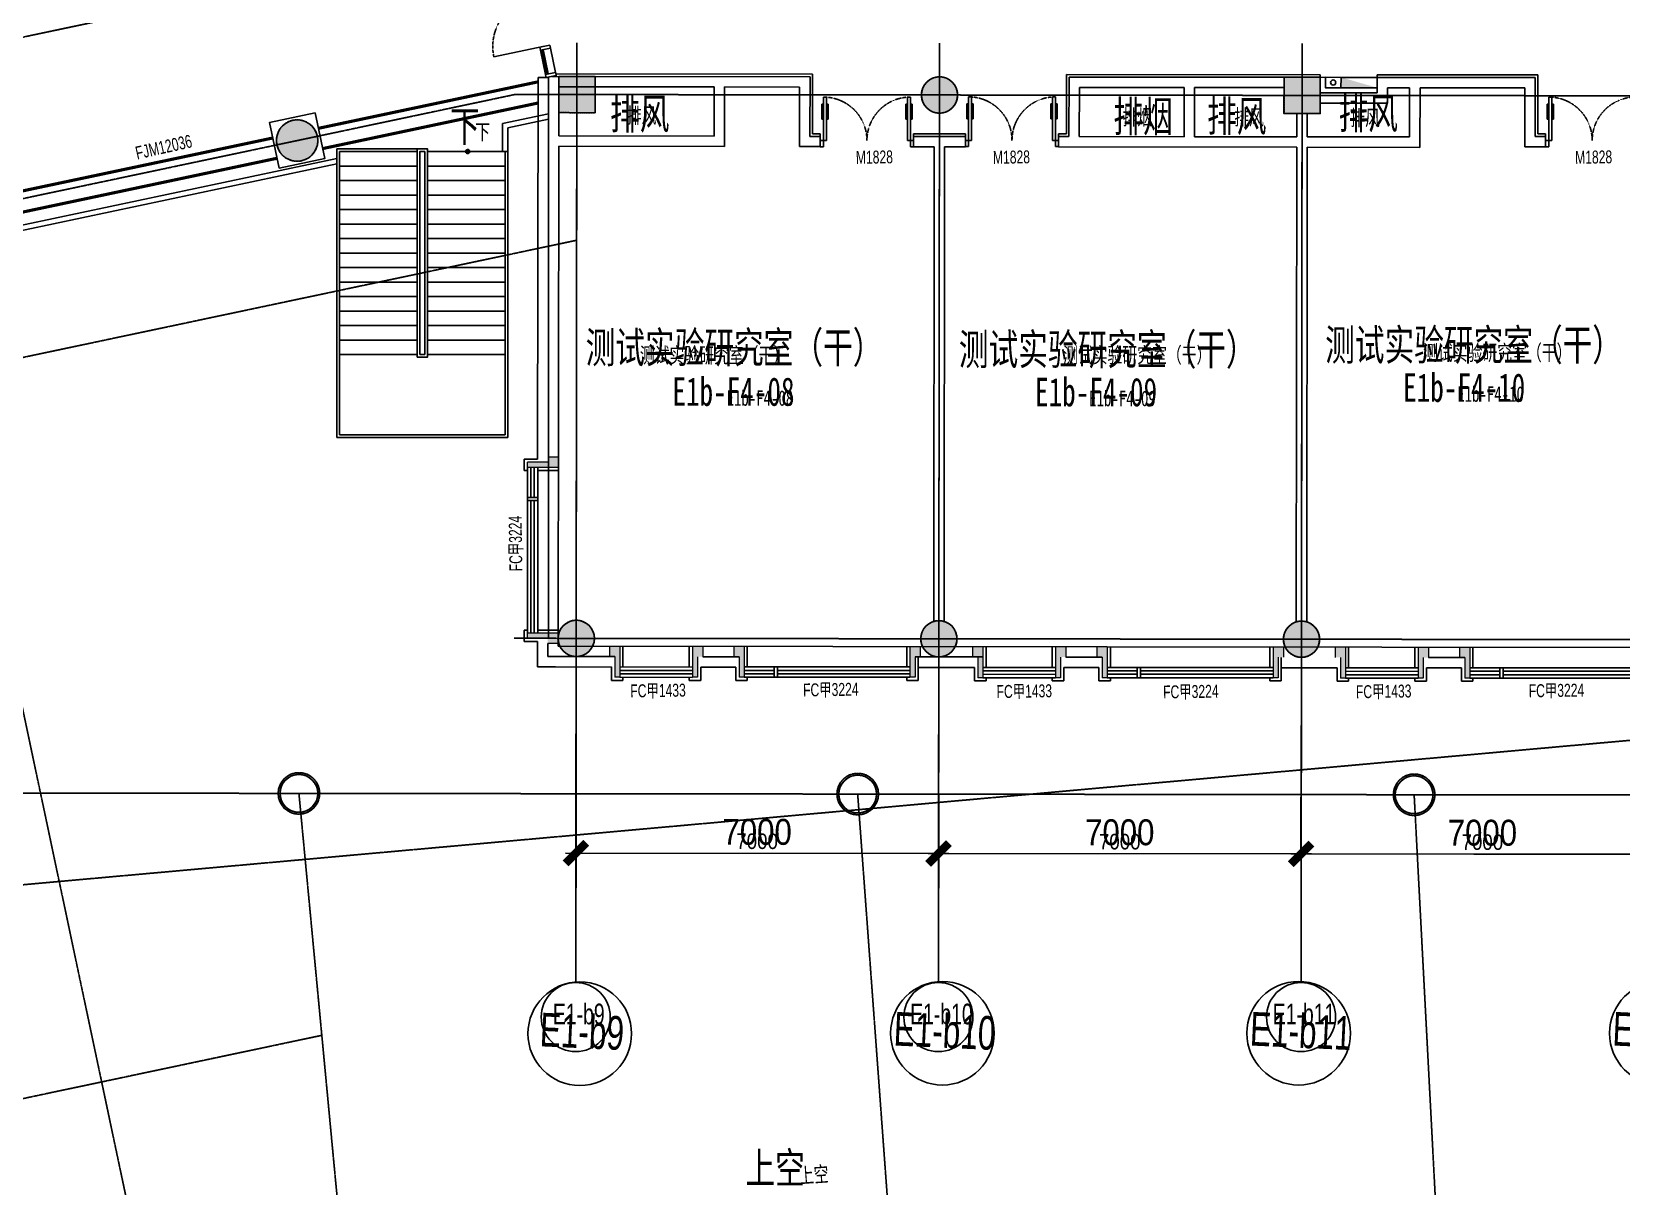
# Model space of a CAD drawing. Header units: millimetres. Extents: x 11669738 to 11859441, y -6222081 to -6069093.
# Drawn here: x 11725210 to 11755891, y -6190913 to -6168623 of the extents above; entities that cross this region are included whole.
import ezdxf
from ezdxf.enums import TextEntityAlignment as Align

# ---------------------------------------------------------------- set-up
doc = ezdxf.new("R2010")
doc.units = ezdxf.units.MM
for name, pattern in [('DASH', [0.35, 0.25, -0.1]), ('E-COLS-F4$0$HIDDEN', [0.375, 0.25, -0.125]), ('E-RG-1F$0$$0$DOTE', [2.42, 2, -0.2, 0.02, -0.2]), ('E2-RI-4F$0$DASH', [0.35, 0.25, -0.1]), ('XRE2$0$HIDDEN', [0.375, 0.25, -0.125])]:
    doc.linetypes.add(name, pattern=pattern)
for name, color, linetype in [('A—墙体', 7, 'Continuous'), ('A—文字索引', 40, 'Continuous'), ('A—楼梯、电梯、栏杆', 50, 'Continuous'), ('A—轴线、尺寸', 1, 'Continuous'), ('A—门窗', 135, 'Continuous'), ('E-COLS-F4$0$0S-COLS-HATCH', 8, 'Continuous'), ('E-COLS-F4$0$0S-COLS-I', 90, 'E-COLS-F4$0$HIDDEN'), ('E1-RI-4F$0$0P-TE-D0-A', 1, 'Continuous'), ('E1-RI-4F$0$A-STUCCO', 152, 'Continuous'), ('E1-RI-4F$0$A-SYMB-DOOR', 4, 'Continuous'), ('E1-RI-4F$0$A-SYMB-DOOR1', 4, 'Continuous'), ('E1-RI-4F$0$A-SYMB-VOID', 35, 'Continuous'), ('E1-RI-4F$0$WRV-1-01-N1$0$AUDIT_D_120618114340-341', 1, 'Continuous'), ('I—平面—填充03(灰度)', 250, 'Continuous'), ('I—平面—文字', 40, 'Continuous'), ('I—平面—文字（放大1：100）', 40, 'XRE2$0$HIDDEN'), ('I—平面—消防设施', 10, 'Continuous'), ('I—平面—装饰面层线', 192, 'Continuous'), ('I—平面—门', 22, 'Continuous'), ('I—平顶—消防设施', 10, 'Continuous'), ('轴线100', 1, 'Continuous')]:
    doc.layers.add(name, color=color, linetype=linetype)
for name, color, linetype, lineweight in [('E1-RI-4F$0$A-DETL-MBND', 5, 'Continuous', 5), ('E1-RI-4F$0$A-WALL', 7, 'Continuous', 5), ('E2-RI-4F$0$A-DOOR-GLAZ', 1, 'Continuous', 5)]:
    doc.layers.add(name, color=color, linetype=linetype, lineweight=lineweight)
doc.styles.add('ARIAL', font='SIMYOU.TTF', dxfattribs={"width": 0.9})
doc.styles.add('E1-RI-4F$0$ECADI-TXT', font='SIMYOU.TTF')
doc.styles.add('XD2008', font='simhei.ttf', dxfattribs={"width": 0.85})
doc.dimstyles.new('200', dxfattribs={"dimscale": 200, "dimtxt": 2.5, "dimasz": 2, "dimexe": 1, "dimexo": 1, "dimgap": 0.8, "dimtad": 1, "dimdec": 0, "dimdsep": 46, "dimtxsty": 'ARIAL', "dimblk1": 'ARCHTICK', "dimblk2": 'ARCHTICK', "dimsah": 1, "dimcen": -0.9, "dimdle": 1, "dimclrd": 256, "dimclre": 256, "dimclrt": 40, "dimaunit": 1, "dimadec": 0, "dimazin": 0, "dimtfac": 0.35, "dimtdec": 0, "dimtix": 1, "dimtmove": 2, "dimatfit": 3, "dimldrblk": 'ARCHTICK', "dimfxl": 0, "dimtvp": 0.8, "dimtolj": 1, "dimtzin": 0, "dimarcsym": 0})
doc.dimstyles.new('副本 100', dxfattribs={"dimscale": 100, "dimtxt": 2.5, "dimasz": 2, "dimexe": 1, "dimexo": 1, "dimgap": 0.8, "dimtad": 1, "dimdec": 0, "dimdsep": 46, "dimtxsty": 'ARIAL', "dimblk1": 'ARCHTICK', "dimblk2": 'ARCHTICK', "dimsah": 1, "dimcen": -0.9, "dimdle": 1, "dimclrd": 256, "dimclre": 256, "dimclrt": 40, "dimaunit": 1, "dimadec": 0, "dimazin": 0, "dimtfac": 0.35, "dimtdec": 0, "dimtix": 1, "dimtmove": 2, "dimatfit": 3, "dimldrblk": 'ARCHTICK', "dimfxl": 0, "dimtvp": 0.8, "dimtolj": 1, "dimtzin": 0, "dimarcsym": 0})

# ---------------------------------------------------------------- blocks, each defined once
blk = doc.blocks.new('E1-RI-4F$0$ECADI-TAG-DOOR')
blk = doc.blocks.new('E1-RI-4F$0$3')
at = {"layer": 'E1-RI-4F$0$WRV-1-01-N1$0$AUDIT_D_120618114340-341'}
h = blk.add_hatch(color=256, dxfattribs=at)
edge = h.paths.add_edge_path()
edge.add_arc((10773785, -7567737), 20, 138.7891, 318.7891, ccw=False)
edge.add_arc((10773785, -7567737), 20, -41.2109, 138.7891, ccw=False)
blk.add_lwpolyline([(10773800, -7567750, -1), (10773770, -7567724, -1)], format="xyb", close=True, dxfattribs=at)
blk = doc.blocks.new('E1-RI-4F$0$XFX-BX')
blk.add_lwpolyline([(0, 0), (0, 200), (700, 200), (700, 0)], close=True)
blk.add_solid([(0, 0), (0, 0), (700, 0), (700, 200)])
blk = doc.blocks.new('E1-RI-4F$0$SR')
at = {"layer": 'I—平面—填充03(灰度)'}
h = blk.add_hatch(color=18, dxfattribs=at)
h.paths.add_polyline_path([(11738162, -6180488), (11737962, -6180488), (11737962, -6181086), (11738062, -6181086), (11738062, -6180688), (11738162, -6180688)])
h.paths.add_polyline_path([(11736562, -6180486), (11736362, -6180486), (11736362, -6180686), (11736462, -6180686), (11736462, -6181086), (11736561, -6181086)])
h = blk.add_hatch(color=18, dxfattribs=at)
h.paths.add_polyline_path([(11742362, -6180492), (11742162, -6180492), (11742162, -6181086), (11742262, -6181086), (11742262, -6180692), (11742362, -6180692)])
h.paths.add_polyline_path([(11738962, -6180488), (11738762, -6180488), (11738762, -6180688), (11738862, -6180689), (11738862, -6181086), (11738962, -6181086)])
at = {"layer": 'A—门窗'}
for p, q in [((11736622, -6180486), (11736622, -6180886)), ((11737902, -6180488), (11737902, -6180888)), ((11739022, -6180489), (11739022, -6180886)), ((11742102, -6180488), (11742102, -6180886)), ((11738162, -6180688), (11738862, -6180689)), ((11742322, -6180693), (11742322, -6181146)), ((11735322, -6180887), (11736402, -6180888)), ((11736402, -6180886), (11736402, -6181146)), ((11736560, -6180886), (11737962, -6180888)), ((11736560, -6180953), (11737962, -6180955)), ((11736560, -6181020), (11737962, -6181021)), ((11736560, -6181086), (11737962, -6181088)), ((11736622, -6181086), (11736622, -6181146)), ((11737902, -6181088), (11737902, -6181146)), ((11738122, -6180888), (11738802, -6180888)), ((11738122, -6180888), (11738122, -6181146)), ((11738802, -6180888), (11738802, -6181146)), ((11738962, -6180886), (11742162, -6180886)), ((11738962, -6180953), (11739542, -6180953)), ((11738962, -6181019), (11739542, -6181019)), ((11738962, -6181086), (11742162, -6181086)), ((11739022, -6181086), (11739022, -6181146)), ((11739542, -6180886), (11739542, -6181086)), ((11739602, -6180886), (11739602, -6181086)), ((11739602, -6180953), (11742162, -6180953)), ((11739602, -6181019), (11742162, -6181019)), ((11742102, -6181086), (11742102, -6181146)), ((11736622, -6181146), (11736402, -6181146)), ((11738122, -6181146), (11737902, -6181146)), ((11739022, -6181146), (11738802, -6181146)), ((11742322, -6181146), (11742102, -6181146))]:
    blk.add_line(p, q, dxfattribs=at)
at = {"layer": 'E1-RI-4F$0$A-STUCCO'}
blk.add_line((11736462, -6180486), (11736462, -6180486), dxfattribs=at)
at = {"layer": 'E1-RI-4F$0$A-WALL'}
for p, q in [((11736362, -6180486), (11736362, -6180686)), ((11736562, -6180486), (11736561, -6181086)), ((11737962, -6180488), (11737962, -6181086)), ((11738062, -6180488), (11738062, -6180488)), ((11738162, -6180488), (11738162, -6180688)), ((11738762, -6180488), (11738762, -6180688)), ((11738862, -6180488), (11738862, -6180489)), ((11738962, -6180488), (11738962, -6181086)), ((11742162, -6180492), (11742162, -6181086)), ((11742362, -6180493), (11742362, -6180692)), ((11736462, -6180685), (11736462, -6181086)), ((11738062, -6180688), (11738062, -6181086)), ((11738862, -6180689), (11738862, -6181086)), ((11742262, -6180692), (11742262, -6181086)), ((11736560, -6181086), (11736462, -6181086)), ((11738062, -6181086), (11737962, -6181086)), ((11738962, -6181086), (11738862, -6181086)), ((11742262, -6181086), (11742162, -6181086))]:
    blk.add_line(p, q, dxfattribs=at)
blk = doc.blocks.new('E1-RI-4F$0$wer')
at = {"layer": 'I—平面—填充03(灰度)'}
h = blk.add_hatch(color=18, dxfattribs=at)
h.paths.add_polyline_path([(11742362, -6175568), (11742162, -6175568), (11742162, -6176162), (11742262, -6176162), (11742262, -6175768), (11742362, -6175768)])
h.paths.add_polyline_path([(11738962, -6175564), (11738762, -6175564), (11738762, -6175764), (11738862, -6175764), (11738862, -6176162), (11738962, -6176162)])
at = {"layer": 'A—门窗'}
for p, q in [((11739022, -6175564), (11739022, -6175962)), ((11742102, -6175564), (11742102, -6175962)), ((11738802, -6175964), (11738802, -6176222)), ((11738962, -6175962), (11742162, -6175962)), ((11738962, -6176028), (11739542, -6176028)), ((11738962, -6176095), (11739542, -6176095)), ((11738962, -6176162), (11742162, -6176162)), ((11739022, -6176162), (11739022, -6176222)), ((11739542, -6175962), (11739542, -6176162)), ((11739602, -6175962), (11739602, -6176162)), ((11739602, -6176028), (11742162, -6176028)), ((11739602, -6176095), (11742162, -6176095)), ((11742102, -6176162), (11742102, -6176222)), ((11742322, -6175968), (11742322, -6176222)), ((11739022, -6176222), (11738802, -6176222)), ((11742322, -6176222), (11742102, -6176222))]:
    blk.add_line(p, q, dxfattribs=at)
at = {"layer": 'E1-RI-4F$0$A-DETL-MBND'}
blk.add_line((11738802, -6175764), (11738802, -6175764), dxfattribs=at)
at = {"layer": 'E1-RI-4F$0$A-WALL'}
for p, q in [((11738762, -6175564), (11738762, -6175764)), ((11738962, -6175564), (11738962, -6176162)), ((11742162, -6175568), (11742162, -6176162)), ((11742362, -6175568), (11742362, -6175768)), ((11738862, -6175764), (11738862, -6176162)), ((11742262, -6175768), (11742262, -6176162)), ((11738962, -6176162), (11738862, -6176162)), ((11742262, -6176162), (11742162, -6176162))]:
    blk.add_line(p, q, dxfattribs=at)
blk = doc.blocks.new('E-COLS-F4')
at = {"layer": 'E-COLS-F4$0$0S-COLS-HATCH'}
for points in [[(11735383, -6169484), (11736083, -6169485), (11736082, -6170185), (11735382, -6170184)], [(11749383, -6169501), (11750083, -6169502), (11750082, -6170202), (11749382, -6170201)]]:
    blk.add_hatch(color=18, dxfattribs=at).paths.add_polyline_path(points)
h = blk.add_hatch(color=18, dxfattribs=at)
edge = h.paths.add_edge_path()
edge.add_arc((11742732, -6169843), 350, 0, 360)
h = blk.add_hatch(color=18, dxfattribs=at)
edge = h.paths.add_edge_path()
edge.add_arc((11730332, -6170723), 400, 0, 360)
h = blk.add_hatch(color=18, dxfattribs=at)
edge = h.paths.add_edge_path()
edge.add_arc((11735720, -6180335), 350, 0, 360)
h = blk.add_hatch(color=18, dxfattribs=at)
edge = h.paths.add_edge_path()
edge.add_arc((11742720, -6180343), 350, 0, 360)
h = blk.add_hatch(color=18, dxfattribs=at)
edge = h.paths.add_edge_path()
edge.add_arc((11749720, -6180351), 350, 0, 360)
h = blk.add_hatch(color=18, dxfattribs=at)
edge = h.paths.add_edge_path()
edge.add_arc((11730367, -6183328), 400, 0, 360)
edge = h.paths.add_edge_path(flags=16)
edge.add_arc((11730367, -6183328), 365, 0, 360)
h = blk.add_hatch(color=18, dxfattribs=at)
edge = h.paths.add_edge_path()
edge.add_arc((11741153, -6183341), 400, 0, 360)
edge = h.paths.add_edge_path(flags=16)
edge.add_arc((11741153, -6183341), 365, 0, 360)
h = blk.add_hatch(color=18, dxfattribs=at)
edge = h.paths.add_edge_path()
edge.add_arc((11751894, -6183354), 400, 0, 360)
edge = h.paths.add_edge_path(flags=16)
edge.add_arc((11751894, -6183354), 365, 0, 360)
at = {"layer": 'A—墙体'}
for points in [[(11735383, -6169484), (11736083, -6169485), (11736082, -6170185), (11735382, -6170184)], [(11749383, -6169501), (11750083, -6169502), (11750082, -6170202), (11749382, -6170201)]]:
    blk.add_lwpolyline(points, close=True, dxfattribs=at)
for centre, radius in [((11742732, -6169843), 350), ((11730332, -6170723), 400), ((11735720, -6180335), 350), ((11742720, -6180343), 350), ((11749720, -6180351), 350), ((11730367, -6183328), 400), ((11730367, -6183328), 365), ((11741153, -6183341), 400), ((11751894, -6183354), 400), ((11741153, -6183341), 365), ((11751894, -6183354), 365)]:
    blk.add_circle(centre, radius, dxfattribs=at)
at = {"layer": 'E-COLS-F4$0$0S-COLS-I'}
for points in [[(11735383, -6169484), (11736083, -6169485), (11736082, -6170185), (11735382, -6170184)], [(11749383, -6169501), (11750083, -6169502), (11750082, -6170202), (11749382, -6170201)]]:
    blk.add_lwpolyline(points, close=True, dxfattribs=at)
for centre, radius in [((11742732, -6169843), 350), ((11730332, -6170723), 400), ((11735720, -6180335), 350), ((11742720, -6180343), 350), ((11749720, -6180351), 350), ((11730367, -6183328), 400), ((11730367, -6183328), 365), ((11741153, -6183341), 400), ((11751894, -6183354), 400), ((11741153, -6183341), 365), ((11751894, -6183354), 365)]:
    blk.add_circle(centre, radius, dxfattribs=at)
blk = doc.blocks.new('_ArchTick')
at = {"color": 0, "linetype": 'ByBlock', "const_width": 0.4}
blk.add_lwpolyline([(-0.5, -0.5), (0.5, 0.5)], dxfattribs=at)
blk = doc.blocks.new('*D297')
at = {"layer": 'A—轴线、尺寸', "linetype": 'ByBlock', "lineweight": -2}
for p, q in [((11735714, -6182279), (11735712, -6184680)), ((11742714, -6182288), (11742712, -6184688)), ((11735512, -6184480), (11742912, -6184488))]:
    blk.add_line(p, q, dxfattribs=at)
at = {"layer": 'Defpoints', "color": 0, "linetype": 'ByBlock'}
for p in [(11735715, -6182079), (11742715, -6182088), (11742712, -6184488)]:
    blk.add_point(p, dxfattribs=at)
at = {"layer": 'A—轴线、尺寸', "linetype": 'ByBlock', "lineweight": -2, "xscale": 400.0000000000001, "yscale": 400, "zscale": 400}
for p, rotation in [((11735712, -6184480), 179.9322288728459), ((11742712, -6184488), 359.9322288728459)]:
    blk.add_blockref('_ArchTick', p, dxfattribs=dict(at, rotation=rotation))
at = {"layer": 'A—轴线、尺寸', "color": 40, "linetype": 'ByBlock', "insert": (11739212, -6184074), "char_height": 500, "attachment_point": 5, "rotation": 359.9322, "style": 'ARIAL'}
blk.add_mtext('\\A1;7000', dxfattribs=at)
blk = doc.blocks.new('*D196')
at = {"layer": 'A—轴线、尺寸', "linetype": 'ByBlock', "lineweight": -2}
for p, q in [((11742714, -6182288), (11742712, -6184688)), ((11749714, -6182296), (11749712, -6184696)), ((11742512, -6184488), (11749912, -6184497))]:
    blk.add_line(p, q, dxfattribs=at)
at = {"layer": 'Defpoints', "color": 0, "linetype": 'ByBlock'}
for p in [(11742715, -6182088), (11749715, -6182096), (11749712, -6184496)]:
    blk.add_point(p, dxfattribs=at)
at = {"layer": 'A—轴线、尺寸', "linetype": 'ByBlock', "lineweight": -2, "xscale": 400.0000000000001, "yscale": 400, "zscale": 400}
for p, rotation in [((11742712, -6184488), 179.9322288728459), ((11749712, -6184496), 359.9322288728459)]:
    blk.add_blockref('_ArchTick', p, dxfattribs=dict(at, rotation=rotation))
at = {"layer": 'A—轴线、尺寸', "color": 40, "linetype": 'ByBlock', "insert": (11746212, -6184082), "char_height": 500, "attachment_point": 5, "rotation": 359.9322, "style": 'ARIAL'}
blk.add_mtext('\\A1;7000', dxfattribs=at)
blk = doc.blocks.new('*D197')
at = {"layer": 'A—轴线、尺寸', "linetype": 'ByBlock', "lineweight": -2}
for p, q in [((11749714, -6182296), (11749712, -6184696)), ((11756714, -6182304), (11756712, -6184705)), ((11749512, -6184496), (11756912, -6184505))]:
    blk.add_line(p, q, dxfattribs=at)
at = {"layer": 'Defpoints', "color": 0, "linetype": 'ByBlock'}
for p in [(11749715, -6182096), (11756715, -6182104), (11756712, -6184505)]:
    blk.add_point(p, dxfattribs=at)
at = {"layer": 'A—轴线、尺寸', "linetype": 'ByBlock', "lineweight": -2, "xscale": 400.0000000000001, "yscale": 400, "zscale": 400}
for p, rotation in [((11749712, -6184496), 179.9322288728459), ((11756712, -6184505), 359.9322288728459)]:
    blk.add_blockref('_ArchTick', p, dxfattribs=dict(at, rotation=rotation))
at = {"layer": 'A—轴线、尺寸', "color": 40, "linetype": 'ByBlock', "insert": (11753212, -6184090), "char_height": 500, "attachment_point": 5, "rotation": 359.9322, "style": 'ARIAL'}
blk.add_mtext('\\A1;7000', dxfattribs=at)
blk = doc.blocks.new('*D370')
at = {"layer": 'Defpoints', "color": 0, "linetype": 'ByBlock'}
for p in [(11962798, -6372779), (11969798, -6372787), (11969795, -6375187)]:
    blk.add_point(p, dxfattribs=at)
at = {"layer": '轴线100', "linetype": 'ByBlock', "lineweight": -2}
for p, q in [((11962798, -6372879), (11962795, -6375279)), ((11969798, -6372887), (11969795, -6375287)), ((11962695, -6375179), (11969895, -6375187))]:
    blk.add_line(p, q, dxfattribs=at)
at = {"layer": '轴线100', "linetype": 'ByBlock', "lineweight": -2, "xscale": 200, "yscale": 200, "zscale": 200}
for p, rotation in [((11962795, -6375179), 179.9322288728457), ((11969795, -6375187), 359.9322288728457)]:
    blk.add_blockref('_ArchTick', p, dxfattribs=dict(at, rotation=rotation))
at = {"layer": '轴线100', "color": 40, "linetype": 'ByBlock', "insert": (11966296, -6374953), "char_height": 300, "attachment_point": 5, "rotation": 359.9322, "style": 'ARIAL'}
blk.add_mtext('\\A1;7000', dxfattribs=at)
blk = doc.blocks.new('*D380')
at = {"layer": 'Defpoints', "color": 0, "linetype": 'ByBlock'}
for p in [(11969798, -6372787), (11976798, -6372795), (11976795, -6375195)]:
    blk.add_point(p, dxfattribs=at)
at = {"layer": '轴线100', "linetype": 'ByBlock', "lineweight": -2}
for p, q in [((11969798, -6372887), (11969795, -6375287)), ((11976798, -6372895), (11976795, -6375295)), ((11969695, -6375187), (11976895, -6375196))]:
    blk.add_line(p, q, dxfattribs=at)
at = {"layer": '轴线100', "linetype": 'ByBlock', "lineweight": -2, "xscale": 200, "yscale": 200, "zscale": 200}
for p, rotation in [((11969795, -6375187), 179.9322288728457), ((11976795, -6375195), 359.9322288728457)]:
    blk.add_blockref('_ArchTick', p, dxfattribs=dict(at, rotation=rotation))
at = {"layer": '轴线100', "color": 40, "linetype": 'ByBlock', "insert": (11973296, -6374961), "char_height": 300, "attachment_point": 5, "rotation": 359.9322, "style": 'ARIAL'}
blk.add_mtext('\\A1;7000', dxfattribs=at)
blk = doc.blocks.new('*D381')
at = {"layer": 'Defpoints', "color": 0, "linetype": 'ByBlock'}
for p in [(11976798, -6372795), (11983798, -6372803), (11983795, -6375204)]:
    blk.add_point(p, dxfattribs=at)
at = {"layer": '轴线100', "linetype": 'ByBlock', "lineweight": -2}
for p, q in [((11976798, -6372895), (11976795, -6375295)), ((11983798, -6372903), (11983795, -6375304)), ((11976695, -6375195), (11983895, -6375204))]:
    blk.add_line(p, q, dxfattribs=at)
at = {"layer": '轴线100', "linetype": 'ByBlock', "lineweight": -2, "xscale": 200, "yscale": 200, "zscale": 200}
for p, rotation in [((11976795, -6375195), 179.9322288728457), ((11983795, -6375204), 359.9322288728457)]:
    blk.add_blockref('_ArchTick', p, dxfattribs=dict(at, rotation=rotation))
at = {"layer": '轴线100', "color": 40, "linetype": 'ByBlock', "insert": (11980296, -6374970), "char_height": 300, "attachment_point": 5, "rotation": 359.9322, "style": 'ARIAL'}
blk.add_mtext('\\A1;7000', dxfattribs=at)
blk = doc.blocks.new('4')
at = {"layer": '轴线100', "linetype": 'E-RG-1F$0$$0$DOTE'}
for p, q in [((11962817.2, -6359533.7, 0), (11962797.2, -6376434.1, 0)), ((11969817.2, -6359542, 0), (11969797.2, -6376442.4, 0)), ((11976817.2, -6359550.3, 0), (11976797.2, -6376450.7, 0)), ((11961620.8, -6360532.3, 0), (12005928.1, -6360584.7, 0)), ((11961608.4, -6371032.3, 0), (12005888.3, -6371084.7, 0)), ((12005884.7, -6374084.7, 0), (11946620.3, -6374014.6, 0))]:
    blk.add_line(p, q, dxfattribs=at)
at = {"layer": '轴线100', "linetype": 'ByBlock'}
for p, q in [((11962800, -6374033.7, 0), (11962795.7, -6377678.9, 0)), ((11969800, -6374042, 0), (11969795.7, -6377678.9, 0)), ((11976800.1, -6374050.3, 0), (11976795.8, -6377678.9, 0))]:
    blk.add_line(p, q, dxfattribs=at)
for centre in [(11962795.7, -6378345.6, 0), (11969795.7, -6378345.6, 0), (11976795.8, -6378345.6, 0)]:
    blk.add_circle(centre, 666.7, dxfattribs=at)
at = {"layer": '轴线100', "color": 40, "style": 'ARIAL', "width": 0.7}
for s, p in [('E1-b9', (11962853.7, -6378286.9, 0)), ('E1-b10', (11969853.7, -6378286.9, 0)), ('E1-b11', (11976853.8, -6378286.9, 0))]:
    blk.add_text(s, height=400, dxfattribs=at).set_placement(p, align=Align.MIDDLE_CENTER)
at = {"layer": '轴线100', "linetype": 'ByBlock'}
for base, p1, p2, picture, middle in [((11969795.4, -6375187.2, 0), (11962798.3, -6372778.5, 0), (11969798.3, -6372786.8, 0), '*D370', (11966295.7, -6374953.1, 0)), ((11976795.4, -6375195.5, 0), (11969798.3, -6372786.8, 0), (11976798.3, -6372795.1, 0), '*D380', (11973295.7, -6374961.4, 0)), ((11983795.4, -6375203.8, 0), (11976798.3, -6372795.1, 0), (11983798.3, -6372803.4, 0), '*D381', (11980295.7, -6374969.6, 0))]:
    dim = blk.add_linear_dim(base=base, p1=p1, p2=p2, angle=359.93223, dimstyle='副本 100', override={"dimtxt": 3}, dxfattribs=at)
    dim.commit()
    dim.dimension.update_dxf_attribs({"geometry": picture, "text_midpoint": middle})

msp = doc.modelspace()

# ---------------------------------------------------------------- linework, layer by layer
for p, q in [((11740431.2, -6170722.9), (11740431.2, -6170842.9)), ((11742231.2, -6170722.9), (11742231.2, -6170842.9)), ((11754431.3, -6170722.9), (11754431.3, -6170842.9))]:
    msp.add_line(p, q)
at = {"extrusion": (0, 0, -1)}
for p, q in [((11743231.2, -6170718.5), (11743231.2, -6170838.5)), ((11745031.2, -6170718.5), (11745031.2, -6170838.5))]:
    msp.add_line(p, q, dxfattribs=at)
at = {"layer": 'A—墙体'}
for p, q in [((11735181.9, -6169497.8), (11735181.9, -6180315.9)), ((11735246.5, -6169484.1), (11740232.3, -6169490)), ((11735381.9, -6169684.3), (11738382.1, -6169687.8)), ((11735381.9, -6169684.3), (11735381.9, -6170634.3)), ((11738382.1, -6169687.8), (11738380.9, -6170637.9)), ((11738582.1, -6169688.1), (11738580.7, -6170838)), ((11738582.1, -6169688.1), (11740032.1, -6169689.8)), ((11740032.1, -6169689.8), (11740030.7, -6170839.8)), ((11740232.3, -6169490), (11740230.9, -6170642.9)), ((11745232.3, -6169495.9), (11745230.9, -6170642.9)), ((11745232.3, -6169495.9), (11750082.9, -6169501.7)), ((11745432.1, -6169696.2), (11745430.9, -6170646.1)), ((11745432.1, -6169696.2), (11747457.5, -6169698.6)), ((11747457.5, -6169698.6), (11747456.3, -6170648.5)), ((11747657.5, -6169698.8), (11747656.3, -6170648.8)), ((11747657.5, -6169698.8), (11749382.6, -6169700.9)), ((11750082.9, -6169501.7), (11750082.5, -6169801.7)), ((11751182.1, -6169803), (11751182.5, -6169503)), ((11751182.5, -6169503), (11754232.3, -6169506.6)), ((11751381.9, -6170003.2), (11751382.3, -6169703.2)), ((11751382.3, -6169703.2), (11751807.5, -6169703.7)), ((11751807.5, -6169703.7), (11751806.3, -6170653.7)), ((11752007.5, -6169704), (11752006.1, -6170853.9)), ((11752007.5, -6169704), (11754032.1, -6169706.4)), ((11754032.1, -6169706.4), (11754031.1, -6170842.9)), ((11754032.2, -6169506.3), (11754232.3, -6169506.6)), ((11754232.3, -6169506.6), (11754231.3, -6170642.9)), ((11750082.3, -6170001.7), (11751381.9, -6170003.2)), ((11750082.5, -6169801.7), (11751182.1, -6169803)), ((11749631.5, -6170201.1), (11749630.9, -6170651.1)), ((11749831.8, -6170201.4), (11749831.3, -6170651.4)), ((11738381.3, -6170637.8), (11735381.9, -6170634.3)), ((11740431.2, -6170642.9), (11740230.9, -6170642.9)), ((11740431.2, -6170840.2), (11740431.2, -6170642.9)), ((11742731.2, -6170642.9), (11742231.2, -6170642.9)), ((11742231.2, -6170642.9), (11742231.2, -6170842.9)), ((11743231.2, -6170642.9), (11742731.2, -6170642.9)), ((11743231.2, -6170842.9), (11743231.2, -6170642.9)), ((11745230.9, -6170642.9), (11745031.2, -6170642.9)), ((11745031.2, -6170845.7), (11745031.2, -6170642.9)), ((11745430.9, -6170646.1), (11747456.3, -6170648.5)), ((11747656.3, -6170648.8), (11749631, -6170651.1)), ((11751806.3, -6170653.7), (11749831.3, -6170651.4)), ((11754431.3, -6170642.9), (11754231.3, -6170642.9)), ((11754431.3, -6170842.9), (11754431.3, -6170642.9)), ((11735381.1, -6170834.3), (11735369.7, -6180484.3)), ((11735381.9, -6170834.3), (11738580.7, -6170838)), ((11740030.7, -6170839.8), (11740431.2, -6170840.2)), ((11742231.2, -6170842.9), (11742631.1, -6170842.9)), ((11742630.7, -6170842.9), (11742619.9, -6180007.5)), ((11742830.7, -6170842.9), (11742819.9, -6180007.6)), ((11742830.7, -6170842.9), (11743231.2, -6170842.9)), ((11745031.2, -6170845.7), (11749630.7, -6170851.1)), ((11749630.7, -6170851.1), (11749619.9, -6180015.8)), ((11749831.1, -6170851.4), (11749820.2, -6180015.9)), ((11752006.1, -6170853.9), (11749831.1, -6170851.4)), ((11754031.1, -6170842.9), (11754431.3, -6170842.9)), ((11735170.1, -6180434.1), (11735169.4, -6180684)), ((11735369.7, -6180484.3), (11770369.7, -6180525.7)), ((11735169.4, -6180684), (11736462, -6180685.6)), ((11742262, -6180692.4), (11743569.4, -6180694))]:
    msp.add_line(p, q, dxfattribs=at)
at = {"layer": 'A—楼梯、电梯、栏杆'}
for p, q in [((11734299.4, -6170394.7), (11735181.9, -6170207.9)), ((11734399.4, -6170475.7), (11735181.9, -6170310.1)), ((11734299.4, -6170934.7), (11734299.4, -6170394.7)), ((11734399.4, -6171203.7), (11734399.4, -6170475.7)), ((11732649.4, -6170884.7), (11731099.4, -6170884.7)), ((11732649.4, -6170934.7), (11731149.4, -6170934.7)), ((11732699.4, -6170934.7), (11732799.4, -6170934.7)), ((11723561.9, -6172667.7), (11731099.4, -6171072.1)), ((11723582.6, -6172765.6), (11731099.4, -6171174.3)), ((11732649.4, -6171214.7), (11731149.4, -6171214.7)), ((11732649.4, -6171494.7), (11731149.4, -6171494.7)), ((11732649.4, -6171774.7), (11731149.4, -6171774.7)), ((11732649.4, -6172054.7), (11731149.4, -6172054.7))]:
    msp.add_line(p, q, dxfattribs=at)
at = {"layer": 'A—楼梯、电梯、栏杆', "color": 2}
for p, q in [((11731099.4, -6170884.7), (11731099.4, -6176454.7)), ((11731149.4, -6170934.7), (11731149.4, -6176404.7)), ((11732799.4, -6170934.7), (11732799.4, -6174854.7)), ((11732849.4, -6170934.7), (11734399.4, -6170934.7)), ((11734349.4, -6176404.7), (11734349.4, -6170934.7)), ((11734399.4, -6176454.7), (11734399.4, -6170934.7)), ((11732849.4, -6171214.7), (11734349.4, -6171214.7)), ((11732849.4, -6171494.7), (11734349.4, -6171494.7)), ((11732849.4, -6171774.7), (11734349.4, -6171774.7)), ((11732849.4, -6172054.7), (11734349.4, -6172054.7)), ((11732649.4, -6172334.7), (11731149.4, -6172334.7)), ((11732849.4, -6172334.7), (11734349.4, -6172334.7)), ((11732649.4, -6172614.7), (11731149.4, -6172614.7)), ((11732849.4, -6172614.7), (11734349.4, -6172614.7)), ((11732649.4, -6172894.7), (11731149.4, -6172894.7)), ((11732849.4, -6172894.7), (11734349.4, -6172894.7)), ((11732649.4, -6173174.7), (11731149.4, -6173174.7)), ((11732849.4, -6173174.7), (11734349.4, -6173174.7)), ((11732649.4, -6173454.7), (11731149.4, -6173454.7)), ((11732649.4, -6173734.7), (11731149.4, -6173734.7)), ((11732849.4, -6173454.7), (11734349.4, -6173454.7)), ((11732849.4, -6173734.7), (11734349.4, -6173734.7)), ((11732649.4, -6174014.7), (11731149.4, -6174014.7)), ((11732849.4, -6174014.7), (11734349.4, -6174014.7)), ((11732649.4, -6174294.7), (11731149.4, -6174294.7)), ((11732849.4, -6174294.7), (11734349.4, -6174294.7)), ((11732649.4, -6174574.7), (11731149.4, -6174574.7)), ((11732849.4, -6174574.7), (11734349.4, -6174574.7)), ((11732649.4, -6174854.7), (11731149.4, -6174854.7)), ((11732799.4, -6174854.7), (11732699.4, -6174854.7)), ((11732849.4, -6174854.7), (11734349.4, -6174854.7)), ((11734399.4, -6176454.7), (11731099.4, -6176454.7)), ((11734349.4, -6176404.7), (11731149.4, -6176404.7))]:
    msp.add_line(p, q, dxfattribs=at)
at = {"layer": 'A—楼梯、电梯、栏杆'}
msp.add_lwpolyline([(11733624.3, -6170934.7, 0, 0, 0), (11733624.3, -6175770.1, 0, 0, 0), (11731874.3, -6175770.1, 0, 0, 0), (11731874.4, -6171084.7, 40, 0, 0), (11731874.4, -6170934.7, 0, 0, 0)], format="xyseb", dxfattribs=at)
for points in [[(11732649.4, -6172560.5), (11732649.4, -6172516.6), (11732649.4, -6170884.7), (11732849.4, -6170884.7), (11732849.4, -6174904.7), (11732649.4, -6174904.7), (11732649.4, -6172560.5)], [(11732699.4, -6172706.9), (11732699.4, -6170934.7), (11732699.4, -6170934.7), (11732699.4, -6174854.7)]]:
    msp.add_lwpolyline(points, dxfattribs=at)
at = {"layer": 'A—轴线、尺寸', "linetype": 'ByBlock'}
for p, q in [((11735733.5, -6168834.6, 0), (11735713.6, -6185734.9, 0)), ((11742733.5, -6168842.8, 0), (11742713.6, -6185743.2, 0)), ((11749733.6, -6168851.1, 0), (11749713.6, -6185751.5, 0)), ((11735716.4, -6183334.6, 0), (11735712.1, -6186979.8, 0)), ((11742716.4, -6183342.8, 0), (11742712.1, -6186979.8, 0)), ((11749716.4, -6183351.1, 0), (11749712.1, -6186979.8, 0))]:
    msp.add_line(p, q, dxfattribs=at)
for centre in [(11735788.3, -6187966.5, 0), (11742788.3, -6187958.9, 0), (11749665.2, -6187958.9, 0), (11756665.2, -6187958.9, 0)]:
    msp.add_circle(centre, 1000, dxfattribs=at)
at = {"layer": 'A—门窗', "extrusion": (0, 0, -1)}
for p, q in [((11735209.9, -6168879.1), (11735014.2, -6168920.5)), ((11735014.2, -6168920.5), (11735026.7, -6168979.2)), ((11735026.7, -6168979.2), (11735222.3, -6168937.8)), ((11735222.3, -6168937.8), (11735209.9, -6168879.1)), ((11735321.6, -6169406.9), (11735126, -6169448.3)), ((11735126, -6169448.3), (11735134.3, -6169487.4)), ((11735329.9, -6169446), (11735321.6, -6169406.9)), ((11735333.9, -6169464.8), (11735329.9, -6169446)), ((11735134.3, -6169487.4), (11735138.4, -6169507)), ((11735138.4, -6169507), (11735334.1, -6169465.6))]:
    msp.add_line(p, q, dxfattribs=at)
at = {"layer": 'A—门窗'}
for p, q in [((11735126, -6169448.3), (11735026.7, -6168979.2)), ((11735056.6, -6168972.9), (11735155.9, -6169442)), ((11735180.7, -6169436.7), (11735081.4, -6168967.6)), ((11735321.6, -6169406.9), (11735222.3, -6168937.8)), ((11735338, -6169484.3), (11735321.6, -6169406.9)), ((11734982.7, -6169506.7), (11734973.9, -6176874.1)), ((11735182.7, -6169506.9), (11734982.7, -6169506.7)), ((11734969.8, -6180394.1), (11734969.2, -6180883.8)), ((11734969.2, -6180883.8), (11735321.8, -6180887.3))]:
    msp.add_line(p, q, dxfattribs=at)
at = {"layer": 'E1-RI-4F$0$0P-TE-D0-A'}
msp.add_line((11751182.5, -6169503.1), (11750082.9, -6169501.7), dxfattribs=at)
at = {"layer": 'E1-RI-4F$0$A-SYMB-VOID', "linetype": 'DASH'}
msp.add_lwpolyline([(11711609.5, -6201091.2), (11721580.2, -6185402.7), (11770567.7, -6180999.5)], dxfattribs=at)
at = {"layer": 'E2-RI-4F$0$A-DOOR-GLAZ', "linetype": 'E2-RI-4F$0$DASH', "const_width": 60}
for points in [[(11734982.6, -6169589.1), (11730741.4, -6170486.9)], [(11734982.1, -6169998), (11730824.3, -6170878.2)], [(11729860.9, -6170673.3), (11723574.7, -6172004)], [(11729943.8, -6171064.6), (11723657.6, -6172395.4)]]:
    msp.add_lwpolyline(points, dxfattribs=at)
at = {"layer": 'I—平面—消防设施'}
msp.add_circle((11750332.3, -6169602.1), 50, dxfattribs=at)
at = {"layer": 'I—平面—装饰面层线'}
for p, q in [((11735327.4, -6169434.2), (11740282.4, -6169440.1)), ((11740282.4, -6169440.1), (11740281, -6170592.9)), ((11745182.4, -6169445.9), (11745181, -6170592.9)), ((11745182.4, -6169445.9), (11750082.9, -6169451.7)), ((11750082.9, -6169451.7), (11750082.8, -6169501.5)), ((11751182.6, -6169453), (11751182.4, -6169503.1)), ((11751182.6, -6169453), (11754282.3, -6169456.7)), ((11754282.3, -6169456.7), (11754281.4, -6170592.9)), ((11740431.2, -6170592.9), (11740281, -6170592.9)), ((11740431.2, -6170592.9), (11740431.2, -6170642.9)), ((11742333.7, -6170592.9), (11742231.2, -6170592.9)), ((11743132.5, -6170592.9), (11742333.7, -6170592.9)), ((11743231.2, -6170592.9), (11743132.5, -6170592.9)), ((11745181, -6170592.9), (11745031.2, -6170592.9)), ((11745031.2, -6170592.9), (11745031.2, -6170642.9)), ((11754431.3, -6170592.9), (11754281.4, -6170592.9)), ((11754431.3, -6170592.9), (11754431.3, -6170642.9))]:
    msp.add_line(p, q, dxfattribs=at)
msp.add_lwpolyline([(11729984.5, -6171256.9), (11730865, -6171070.5), (11730678.6, -6170190), (11729798.1, -6170376.4)], close=True, dxfattribs=at)
for points in [[(11742231.2, -6170592.9), (11742231.2, -6170642.9)], [(11743231.2, -6170642.9), (11743231.2, -6170592.9)]]:
    msp.add_lwpolyline(points, dxfattribs=at)
at = {"layer": 'I—平面—门'}
for p, q in [((11735075.2, -6168907.6), (11734129.3, -6169107.8)), ((11740461.2, -6170017.4), (11740461.2, -6170308.3)), ((11740461.2, -6170017.4), (11740491.2, -6170017.4)), ((11740491.2, -6169882.9), (11740491.2, -6170842.9)), ((11740491.2, -6169882.9), (11740551.2, -6169882.9)), ((11740551.2, -6169882.9), (11740551.2, -6170722.9)), ((11740581.2, -6170017.4), (11740551.2, -6170017.4)), ((11740581.2, -6170017.4), (11740581.2, -6170308.3)), ((11742081.2, -6170017.4), (11742081.2, -6170308.3)), ((11742081.2, -6170017.4), (11742111.2, -6170017.4)), ((11742111.2, -6169882.9), (11742111.2, -6170722.9)), ((11742171.2, -6169882.9), (11742111.2, -6169882.9)), ((11742171.2, -6169882.9), (11742171.2, -6170842.9)), ((11742201.2, -6170017.4), (11742171.2, -6170017.4)), ((11742201.2, -6170017.4), (11742201.2, -6170308.3)), ((11754461.3, -6170017.4), (11754461.3, -6170308.3)), ((11754461.3, -6170017.4), (11754491.3, -6170017.4)), ((11754491.3, -6169882.9), (11754491.3, -6170842.9)), ((11754491.3, -6169882.9), (11754551.3, -6169882.9)), ((11754551.3, -6169882.9), (11754551.3, -6170722.9)), ((11754581.3, -6170017.4), (11754551.3, -6170017.4)), ((11754581.3, -6170017.4), (11754581.3, -6170308.3)), ((11740461.2, -6170308.3), (11740491.2, -6170308.3)), ((11740581.2, -6170308.3), (11740551.2, -6170308.3)), ((11742081.2, -6170308.3), (11742111.2, -6170308.3)), ((11742201.2, -6170308.3), (11742171.2, -6170308.3)), ((11754461.3, -6170308.3), (11754491.3, -6170308.3)), ((11754581.3, -6170308.3), (11754551.3, -6170308.3)), ((11740431.2, -6170722.9), (11740551.2, -6170722.9)), ((11740431.2, -6170842.9), (11740491.2, -6170842.9)), ((11742231.2, -6170722.9), (11742111.2, -6170722.9)), ((11742231.2, -6170842.9), (11742171.2, -6170842.9)), ((11754431.3, -6170722.9), (11754551.3, -6170722.9)), ((11754431.3, -6170842.9), (11754491.3, -6170842.9))]:
    msp.add_line(p, q, dxfattribs=at)
at = {"layer": 'I—平面—门', "extrusion": (0, 0, -1)}
for p, q in [((11743261.2, -6170012.9), (11743261.2, -6170303.9)), ((11743261.2, -6170012.9), (11743291.2, -6170012.9)), ((11743291.2, -6169878.5), (11743291.2, -6170838.5)), ((11743291.2, -6169878.5), (11743351.2, -6169878.5)), ((11743351.2, -6169878.5), (11743351.2, -6170718.5)), ((11743381.2, -6170012.9), (11743351.2, -6170012.9)), ((11743381.2, -6170012.9), (11743381.2, -6170303.9)), ((11744881.2, -6170012.9), (11744881.2, -6170303.9)), ((11744881.2, -6170012.9), (11744911.2, -6170012.9)), ((11744911.2, -6169878.5), (11744911.2, -6170718.5)), ((11744971.2, -6169878.5), (11744911.2, -6169878.5)), ((11744971.2, -6169878.5), (11744971.2, -6170838.5)), ((11745001.2, -6170012.9), (11744971.2, -6170012.9)), ((11745001.2, -6170012.9), (11745001.2, -6170303.9)), ((11743261.2, -6170303.9), (11743291.2, -6170303.9)), ((11743381.2, -6170303.9), (11743351.2, -6170303.9)), ((11744881.2, -6170303.9), (11744911.2, -6170303.9)), ((11745001.2, -6170303.9), (11744971.2, -6170303.9)), ((11743231.2, -6170718.5), (11743351.2, -6170718.5)), ((11743231.2, -6170838.5), (11743291.2, -6170838.5)), ((11745031.2, -6170718.5), (11744911.2, -6170718.5)), ((11745031.2, -6170838.5), (11744971.2, -6170838.5))]:
    msp.add_line(p, q, dxfattribs=at)
at = {"layer": 'I—平面—门', "color": 8, "linetype": 'DASH', "ltscale": 20}
for centre, radius, start, end in [((11735075.2, -6168907.6), 966.8, 101.95265, 191.95265), ((11740491.2, -6170722.9), 840, 0, 85.90396), ((11742171.2, -6170722.9), 840, 94.09604, 180), ((11754491.3, -6170722.9), 840, 0, 85.90396), ((11756171.3, -6170722.9), 840, 94.09604, 180)]:
    msp.add_arc(centre, radius, start, end, dxfattribs=at)
at = {"layer": 'I—平面—门', "color": 8, "linetype": 'DASH', "ltscale": 20, "extrusion": (0, 0, -1)}
for centre, start, end in [((-11743291.2, -6170718.5), 94.09604, 180), ((-11744971.2, -6170718.5), 0, 85.90396)]:
    msp.add_arc(centre, 840, start, end, dxfattribs=at)
at = {"layer": 'I—平顶—消防设施'}
msp.add_lwpolyline([(11751182.5, -6169503.1), (11750182.5, -6169501.9), (11750182.2, -6169701.9), (11751182.2, -6169703.1)], close=True, dxfattribs=at)
at = {"layer": '轴线100', "linetype": 'E-RG-1F$0$$0$DOTE'}
for p, q in [((11732051.9, -6214849.3, 0), (11711139.6, -6116063.2, 0)), ((11730163.5, -6167641.6, 0), (11687864.3, -6176596, 0)), ((11734537.1, -6169833.3, 0), (11688492.5, -6179580.7, 0)), ((11735729, -6172647.5, 0), (11689110.3, -6182516.3, 0)), ((11733301.6, -6214360, 0), (11730366.7, -6183328.4, 0)), ((11743401.4, -6213943.9, 0), (11741152.5, -6183341.2, 0)), ((11753465.8, -6213310.2, 0), (11751894.4, -6183353.9, 0)), ((11730808.5, -6187999.4, 0), (11691993.9, -6196216.2, 0))]:
    msp.add_line(p, q, dxfattribs=at)

# ---------------------------------------------------------------- block references
msp.add_blockref('4', (-227085, 190699.3, 0))
at = {"layer": 'A—门窗', "rotation": 270}
msp.add_blockref('E1-RI-4F$0$wer', (17910938, 5561928), dxfattribs=at)
at = {"layer": 'A—门窗'}
for p in [(-0.1, -0.1), (7007.8, -8.4), (14007.8, -16.7)]:
    msp.add_blockref('E1-RI-4F$0$SR', p, dxfattribs=at)
at = {"layer": 'E1-RI-4F$0$A-SYMB-DOOR1'}
ref = msp.add_blockref('E1-RI-4F$0$ECADI-TAG-DOOR', (11728706.8, -6171508.3), dxfattribs=dict(at, xscale=100.0000000022703, yscale=100.0000000022703, zscale=100.0000000022702, rotation=12.65081563089704))
ref.add_attrib('门窗主编号1', 'FJM12036', dxfattribs={"layer": 'E1-RI-4F$0$A-SYMB-DOOR', "height": 250, "rotation": 12.65082, "style": 'E1-RI-4F$0$ECADI-TXT', "width": 0.7}).set_placement((11728322.8, -6170848), align=Align.RIGHT)
ref = msp.add_blockref('E1-RI-4F$0$ECADI-TAG-DOOR', (11742076.4, -6171886.1), dxfattribs=dict(at, xscale=100.0000000022703, yscale=100.0000000022703, zscale=100.0000000022703, rotation=0.9368056046477004))
ref.add_attrib('门窗主编号1', 'M1828', dxfattribs={"layer": 'E1-RI-4F$0$A-SYMB-DOOR', "height": 250, "rotation": 0.93681, "style": 'E1-RI-4F$0$ECADI-TXT', "width": 0.7}).set_placement((11741834.6, -6171161.5), align=Align.RIGHT)
ref = msp.add_blockref('E1-RI-4F$0$ECADI-TAG-DOOR', (11744722.5, -6171886.1), dxfattribs=dict(at, xscale=100.0000000022703, yscale=100.0000000022703, zscale=100.0000000022703, rotation=0.9368056046477004))
ref.add_attrib('门窗主编号1', 'M1828', dxfattribs={"layer": 'E1-RI-4F$0$A-SYMB-DOOR', "height": 250, "rotation": 0.93681, "style": 'E1-RI-4F$0$ECADI-TXT', "width": 0.7}).set_placement((11744480.6, -6171161.5), align=Align.RIGHT)
ref = msp.add_blockref('E1-RI-4F$0$ECADI-TAG-DOOR', (11755960.5, -6171886.1), dxfattribs=dict(at, xscale=100.0000000022703, yscale=100.0000000022703, zscale=100.0000000022703, rotation=0.9368056046477004))
ref.add_attrib('门窗主编号1', 'M1828', dxfattribs={"layer": 'E1-RI-4F$0$A-SYMB-DOOR', "height": 250, "rotation": 0.93681, "style": 'E1-RI-4F$0$ECADI-TXT', "width": 0.7}).set_placement((11755718.6, -6171161.5), align=Align.RIGHT)
ref = msp.add_blockref('E1-RI-4F$0$ECADI-TAG-DOOR', (11735388.5, -6177724.4), dxfattribs=dict(at, xscale=100.0000000022703, yscale=100.0000000022703, zscale=100.0000000022703, rotation=90.93680560464767))
ref.add_attrib('门窗主编号1', 'FC甲3224', dxfattribs={"layer": 'E1-RI-4F$0$A-SYMB-DOOR', "height": 250, "rotation": 90.93681, "style": 'E1-RI-4F$0$ECADI-TXT', "width": 0.7}).set_placement((11734663.9, -6177966.3), align=Align.RIGHT)
ref = msp.add_blockref('E1-RI-4F$0$ECADI-TAG-DOOR', (11738078.3, -6182182.7), dxfattribs=dict(at, xscale=100.0000000022703, yscale=100.0000000022703, zscale=100.0000000022703, rotation=0.9368056046477004))
ref.add_attrib('门窗主编号1', 'FC甲1433', dxfattribs={"layer": 'E1-RI-4F$0$A-SYMB-DOOR', "height": 250, "rotation": 0.93681, "style": 'E1-RI-4F$0$ECADI-TXT', "width": 0.7}).set_placement((11737836.5, -6181458.1), align=Align.RIGHT)
ref = msp.add_blockref('E1-RI-4F$0$ECADI-TAG-DOOR', (11741413.6, -6182164.6), dxfattribs=dict(at, xscale=100.0000000022703, yscale=100.0000000022703, zscale=100.0000000022703, rotation=0.9368056046477004))
ref.add_attrib('门窗主编号1', 'FC甲3224', dxfattribs={"layer": 'E1-RI-4F$0$A-SYMB-DOOR', "height": 250, "rotation": 0.93681, "style": 'E1-RI-4F$0$ECADI-TXT', "width": 0.7}).set_placement((11741171.8, -6181440.1), align=Align.RIGHT)
ref = msp.add_blockref('E1-RI-4F$0$ECADI-TAG-DOOR', (11745148.8, -6182195), dxfattribs=dict(at, xscale=100.0000000022703, yscale=100.0000000022703, zscale=100.0000000022703, rotation=0.9368056046477004))
ref.add_attrib('门窗主编号1', 'FC甲1433', dxfattribs={"layer": 'E1-RI-4F$0$A-SYMB-DOOR', "height": 250, "rotation": 0.93681, "style": 'E1-RI-4F$0$ECADI-TXT', "width": 0.7}).set_placement((11744907, -6181470.4), align=Align.RIGHT)
ref = msp.add_blockref('E1-RI-4F$0$ECADI-TAG-DOOR', (11748363.5, -6182202.9), dxfattribs=dict(at, xscale=100.0000000022703, yscale=100.0000000022703, zscale=100.0000000022703, rotation=0.9368056046477004))
ref.add_attrib('门窗主编号1', 'FC甲3224', dxfattribs={"layer": 'E1-RI-4F$0$A-SYMB-DOOR', "height": 250, "rotation": 0.93681, "style": 'E1-RI-4F$0$ECADI-TXT', "width": 0.7}).set_placement((11748121.6, -6181478.4), align=Align.RIGHT)
ref = msp.add_blockref('E1-RI-4F$0$ECADI-TAG-DOOR', (11752086.2, -6182199.2), dxfattribs=dict(at, xscale=100.0000000022703, yscale=100.0000000022703, zscale=100.0000000022703, rotation=0.9368056046477004))
ref.add_attrib('门窗主编号1', 'FC甲1433', dxfattribs={"layer": 'E1-RI-4F$0$A-SYMB-DOOR', "height": 250, "rotation": 0.93681, "style": 'E1-RI-4F$0$ECADI-TXT', "width": 0.7}).set_placement((11751844.3, -6181474.7), align=Align.RIGHT)
ref = msp.add_blockref('E1-RI-4F$0$ECADI-TAG-DOOR', (11755421.5, -6182181.2), dxfattribs=dict(at, xscale=100.0000000022703, yscale=100.0000000022703, zscale=100.0000000022703, rotation=0.9368056046477004))
ref.add_attrib('门窗主编号1', 'FC甲3224', dxfattribs={"layer": 'E1-RI-4F$0$A-SYMB-DOOR', "height": 250, "rotation": 0.93681, "style": 'E1-RI-4F$0$ECADI-TXT', "width": 0.7}).set_placement((11755179.6, -6181456.6), align=Align.RIGHT)
at = {"layer": 'E1-RI-4F$0$WRV-1-01-N1$0$AUDIT_D_120618114340-341', "xscale": 1.999999999999994, "yscale": 1.999999999999995, "zscale": 1.999999999999996, "rotation": 89.9992314985986}
msp.add_blockref('E1-RI-4F$0$3', (-3402138.3, -27718302.5), dxfattribs=at)
at = {"layer": 'I—平面—消防设施', "xscale": -1, "rotation": 359.9394070644163}
msp.add_blockref('E1-RI-4F$0$XFX-BX', (11751182.2, -6169703), dxfattribs=at)
at = {"layer": 'I—平面—装饰面层线'}
msp.add_blockref('E-COLS-F4', (0, 0), dxfattribs=at)

# ---------------------------------------------------------------- texts
at = {"layer": 'A—文字索引', "color": 40, "style": 'ARIAL', "width": 0.7}
for s, p in [('E1-b9', (11735831.8, -6187922.5, 0)), ('E1-b10', (11742831.8, -6187914.9, 0)), ('E1-b11', (11749708.7, -6187914.9, 0)), ('E1-b12', (11756708.7, -6187914.9, 0))]:
    msp.add_text(s, height=650, rotation=357.3948, dxfattribs=at).set_placement(p, align=Align.MIDDLE_CENTER)
at = {"layer": 'I—平面—文字', "linetype": 'ByBlock', "style": 'XD2008', "width": 0.7}
for s, height, p in [('排风', 600, (11736373.2, -6170504.8, 0)), ('排烟', 600, (11746087.5, -6170557.2, 0)), ('排风', 600, (11747898, -6170550, 0)), ('排风', 600, (11750437.2, -6170497.4, 0)), ('下', 600, (11733284.5, -6170744.9, 0)), ('测试实验研究室（干）', 600, (11735901.6, -6175017.2, 0)), ('测试实验研究室（干）', 600, (11743106, -6175054.1, 0)), ('测试实验研究室（干）', 600, (11750176.9, -6174967.9, 0)), ('E1b-F4-08', 550, (11737576.4, -6175844.4)), ('E1b-F4-09', 550, (11744576, -6175852.7)), ('E1b-F4-10', 550, (11751681.6, -6175767.5)), ('上空', 600, (11738985.2, -6190860.7, 0))]:
    msp.add_text(s, height=height, rotation=360, dxfattribs=at).set_placement(p)
at = {"layer": 'I—平面—文字（放大1：100）', "linetype": 'ByBlock', "style": 'XD2008', "width": 0.7}
for s, rotation, p in [('排风', 360, (11736695.2, -6170387, 0)), ('排烟', 360, (11746265.1, -6170420.8, 0)), ('排风', 360, (11748421.1, -6170421.6, 0)), ('排风', 360, (11750662.3, -6170432.5, 0)), ('下', 360, (11733767.9, -6170703.5, 0)), ('测试实验研究室（干）', 360, (11736946.8, -6175017.2, 0)), ('测试实验研究室（干）', 360, (11745116.2, -6175013.9, 0)), ('测试实验研究室（干）', 360, (11752066.4, -6174967.9, 0)), ('E1b-F4-08', 360, (11738621.6, -6175844.4)), ('E1b-F4-09', 360, (11745621.3, -6175852.7)), ('E1b-F4-10', 360, (11752726.9, -6175767.5)), ('上空', 4.17928, (11740030.5, -6190860.7, 0))]:
    msp.add_text(s, height=300, rotation=rotation, dxfattribs=at).set_placement(p)

# ---------------------------------------------------------------- dimensions: what is measured, and where the dimension line sits
at = {"layer": 'A—轴线、尺寸', "linetype": 'ByBlock'}
for base, p1, p2, picture, middle in [((11742711.8, -6184488, 0), (11735714.6, -6182079.4, 0), (11742714.6, -6182087.7, 0), '*D297', (11739212.3, -6184073.9, 0)), ((11749711.8, -6184496.3, 0), (11742714.6, -6182087.7, 0), (11749714.6, -6182095.9, 0), '*D196', (11746212.3, -6184082.2, 0)), ((11756711.8, -6184504.6, 0), (11749714.6, -6182095.9, 0), (11756714.6, -6182104.2, 0), '*D197', (11753212.3, -6184090.5, 0))]:
    dim = msp.add_linear_dim(base=base, p1=p1, p2=p2, angle=359.93223, dimstyle='200', dxfattribs=at)
    dim.commit()
    dim.dimension.update_dxf_attribs({"geometry": picture, "text_midpoint": middle})

doc.saveas('drawing.dxf')
